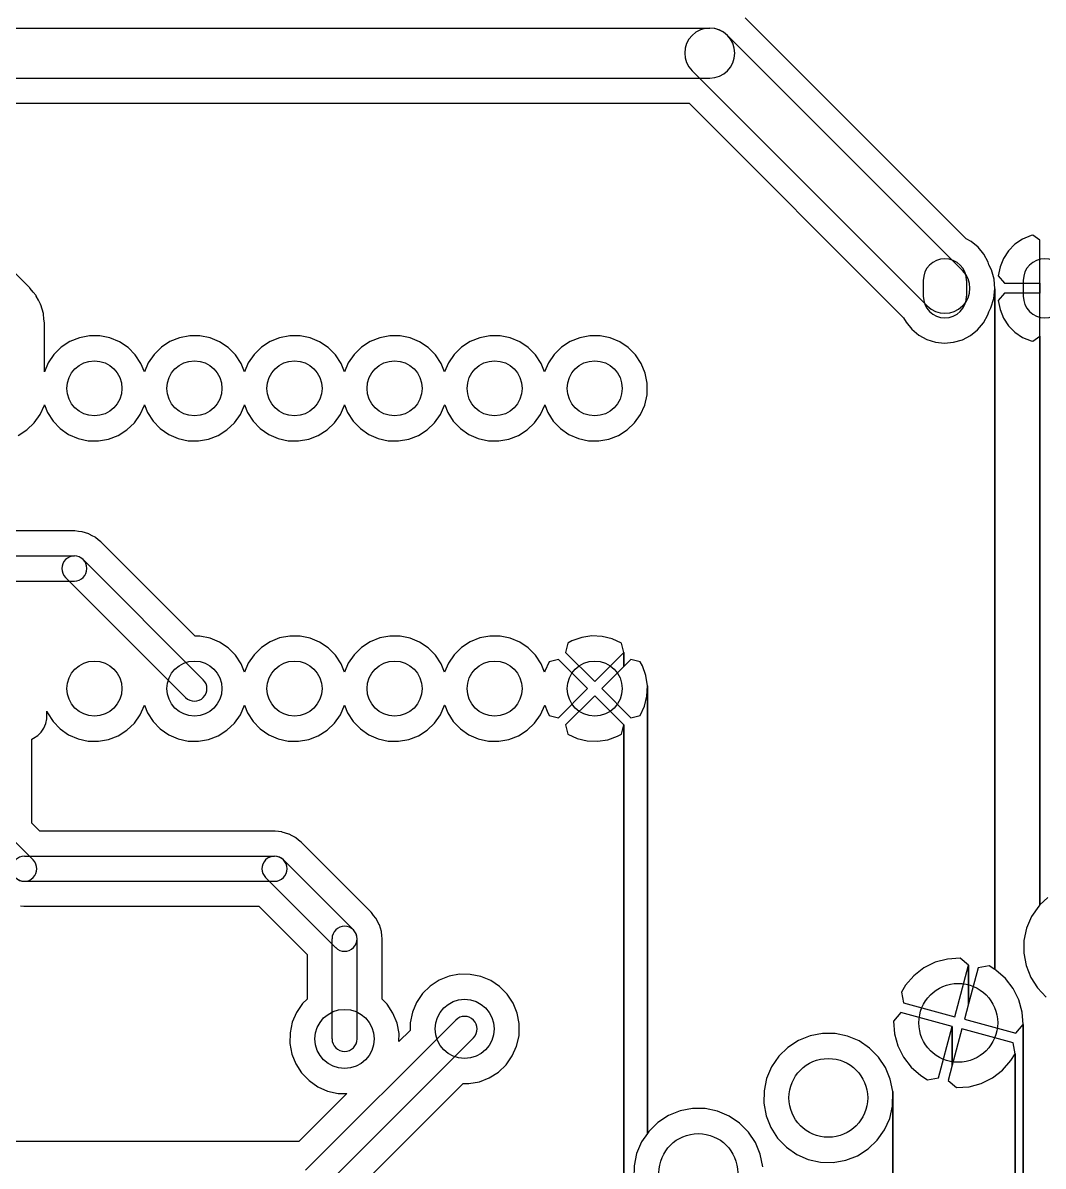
# Model space of a CAD drawing. Extents: x 10 to 213, y -213 to -15.
# Drawn here: x 113.75 to 139.65, y -114.99 to -85.97 of the extents above; entities that cross this region are included whole.
import ezdxf

# ---------------------------------------------------------------- set-up
doc = ezdxf.new("R2010")
doc.units = 0
doc.header["$MEASUREMENT"] = 0
doc.layers.add('BLACK', color=250, linetype='CONTINUOUS')

msp = doc.modelspace()

# ---------------------------------------------------------------- linework, layer by layer
at = {"layer": 'BLACK'}
for p, q in [((137.701, -91.4553), (132.089, -85.843)), ((137.701, -91.4553), (132.089, -85.843)), ((105.537, -86.106), (131.191, -86.106)), ((131.64, -86.292), (137.609, -92.261)), ((130.742, -87.19), (136.711, -93.159)), ((105.537, -87.376), (131.191, -87.376)), ((113.928, -92.701), (109.238, -88.011)), ((109.238, -88.011), (130.665, -88.011)), ((113.928, -92.701), (109.238, -88.011)), ((109.238, -88.011), (130.665, -88.011)), ((130.665, -88.011), (136.112, -93.4584)), ((130.665, -88.011), (136.112, -93.4584)), ((139.346, -91.3728), (139.131, -91.4633)), ((139.346, -91.3728), (139.131, -91.4633)), ((139.39, -91.3662), (139.346, -91.3728)), ((139.39, -91.3662), (139.346, -91.3728)), ((139.573, -91.4916), (139.39, -91.3662)), ((139.573, -91.4916), (139.39, -91.3662)), ((137.823, -91.5209), (137.701, -91.4553)), ((137.823, -91.5209), (137.701, -91.4553)), ((138.001, -91.6683), (137.823, -91.5209)), ((138.001, -91.6683), (137.823, -91.5209)), ((138.147, -91.8475), (138.001, -91.6683)), ((138.147, -91.8475), (138.001, -91.6683)), ((138.939, -91.5937), (138.775, -91.759)), ((138.939, -91.5937), (138.775, -91.759)), ((139.131, -91.4633), (138.939, -91.5937)), ((139.131, -91.4633), (138.939, -91.5937)), ((139.573, -92.583), (139.573, -91.4916)), ((139.573, -92.583), (139.573, -91.4916)), ((138.256, -92.0517), (138.147, -91.8475)), ((138.256, -92.0517), (138.147, -91.8475)), ((138.647, -91.9529), (138.559, -92.168)), ((138.647, -91.9529), (138.559, -92.168)), ((138.775, -91.759), (138.647, -91.9529)), ((138.775, -91.759), (138.647, -91.9529)), ((138.274, -92.1125), (138.256, -92.0517)), ((138.274, -92.1125), (138.256, -92.0517)), ((138.339, -92.2384), (138.274, -92.1125)), ((138.339, -92.2384), (138.274, -92.1125)), ((138.408, -92.4764), (138.339, -92.2384)), ((138.408, -92.4764), (138.339, -92.2384)), ((138.559, -92.168), (138.514, -92.3961)), ((138.559, -92.168), (138.514, -92.3961)), ((136.61, -92.51), (136.61, -92.91)), ((137.71, -92.51), (137.71, -92.91)), ((138.43, -92.7233), (138.408, -92.4764)), ((138.43, -92.7233), (138.408, -92.4764)), ((138.514, -92.3961), (138.67, -92.583)), ((138.514, -92.3961), (138.67, -92.583)), ((139.15, -92.51), (139.15, -92.91)), ((113.931, -92.704), (113.928, -92.701)), ((113.931, -92.704), (113.928, -92.701)), ((113.931, -92.7041), (113.931, -92.704)), ((113.931, -92.7041), (113.931, -92.704)), ((113.931, -92.7043), (113.931, -92.7041)), ((113.931, -92.7043), (113.931, -92.7041)), ((113.94, -92.7136), (113.931, -92.7043)), ((113.94, -92.7136), (113.931, -92.7043)), ((114.014, -92.8053), (113.94, -92.7136)), ((114.014, -92.8053), (113.94, -92.7136)), ((114.088, -92.8962), (114.014, -92.8053)), ((114.088, -92.8962), (114.014, -92.8053)), ((138.403, -92.9697), (138.43, -92.7233)), ((138.403, -92.9697), (138.43, -92.7233)), ((138.43, -110), (138.43, -92.7233)), ((138.43, -92.7233), (138.43, -110)), ((138.43, -110), (138.43, -92.7233)), ((138.43, -92.7233), (138.43, -110)), ((138.67, -92.837), (138.514, -93.0239)), ((138.67, -92.837), (138.514, -93.0239)), ((138.67, -92.583), (139.573, -92.583)), ((138.67, -92.583), (139.573, -92.583)), ((139.573, -92.837), (138.67, -92.837)), ((139.573, -92.837), (138.67, -92.837)), ((139.573, -92.837), (139.573, -92.583)), ((139.573, -92.583), (139.573, -92.837)), ((139.573, -92.837), (139.573, -92.583)), ((139.573, -92.583), (139.573, -92.837)), ((139.573, -93.9284), (139.573, -92.837)), ((139.573, -93.9284), (139.573, -92.837)), ((114.091, -92.9021), (114.088, -92.8962)), ((114.091, -92.9021), (114.088, -92.8962)), ((114.095, -92.9073), (114.091, -92.9021)), ((114.095, -92.9073), (114.091, -92.9021)), ((114.149, -93.0115), (114.095, -92.9073)), ((114.149, -93.0115), (114.095, -92.9073)), ((114.204, -93.115), (114.149, -93.0115)), ((114.204, -93.115), (114.149, -93.0115)), ((114.206, -93.1214), (114.204, -93.115)), ((114.206, -93.1214), (114.204, -93.115)), ((114.209, -93.1274), (114.206, -93.1214)), ((114.209, -93.1274), (114.206, -93.1214)), ((114.242, -93.24), (114.209, -93.1274)), ((114.242, -93.24), (114.209, -93.1274)), ((138.329, -93.2062), (138.403, -92.9697)), ((138.329, -93.2062), (138.403, -92.9697)), ((138.514, -93.0239), (138.559, -93.252)), ((138.514, -93.0239), (138.559, -93.252)), ((114.276, -93.3523), (114.242, -93.24)), ((114.276, -93.3523), (114.242, -93.24)), ((114.276, -93.359), (114.276, -93.3523)), ((114.276, -93.359), (114.276, -93.3523)), ((114.278, -93.3654), (114.276, -93.359)), ((114.278, -93.3654), (114.276, -93.359)), ((114.289, -93.4821), (114.278, -93.3654)), ((114.289, -93.4821), (114.278, -93.3654)), ((138.138, -93.5862), (138.249, -93.3835)), ((138.138, -93.5862), (138.249, -93.3835)), ((138.249, -93.3835), (138.273, -93.3098)), ((138.249, -93.3835), (138.273, -93.3098)), ((138.273, -93.3098), (138.329, -93.2062)), ((138.273, -93.3098), (138.329, -93.2062)), ((138.559, -93.252), (138.647, -93.4671)), ((138.559, -93.252), (138.647, -93.4671)), ((114.3, -93.599), (114.289, -93.4821)), ((114.3, -93.599), (114.289, -93.4821)), ((114.3, -94.828), (114.3, -93.599)), ((114.3, -94.828), (114.3, -93.599)), ((136.112, -93.4584), (136.173, -93.5725)), ((136.112, -93.4584), (136.173, -93.5725)), ((136.173, -93.5725), (136.319, -93.7517)), ((136.173, -93.5725), (136.319, -93.7517)), ((137.989, -93.7634), (138.138, -93.5862)), ((137.989, -93.7634), (138.138, -93.5862)), ((138.647, -93.4671), (138.775, -93.661)), ((138.647, -93.4671), (138.775, -93.661)), ((138.775, -93.661), (138.939, -93.8263)), ((138.775, -93.661), (138.939, -93.8263)), ((115.192, -93.9646), (114.949, -94.0625)), ((115.192, -93.9646), (114.949, -94.0625)), ((115.449, -93.9156), (115.192, -93.9646)), ((115.449, -93.9156), (115.192, -93.9646)), ((115.71, -93.9174), (115.449, -93.9156)), ((115.71, -93.9174), (115.449, -93.9156)), ((115.966, -93.97), (115.71, -93.9174)), ((115.966, -93.97), (115.71, -93.9174)), ((116.207, -94.0713), (115.966, -93.97)), ((116.207, -94.0713), (115.966, -93.97)), ((117.732, -93.9646), (117.489, -94.0625)), ((117.732, -93.9646), (117.489, -94.0625)), ((117.989, -93.9156), (117.732, -93.9646)), ((117.989, -93.9156), (117.732, -93.9646)), ((118.25, -93.9174), (117.989, -93.9156)), ((118.25, -93.9174), (117.989, -93.9156)), ((118.506, -93.97), (118.25, -93.9174)), ((118.506, -93.97), (118.25, -93.9174)), ((118.747, -94.0713), (118.506, -93.97)), ((118.747, -94.0713), (118.506, -93.97)), ((120.272, -93.9646), (120.029, -94.0625)), ((120.272, -93.9646), (120.029, -94.0625)), ((120.529, -93.9156), (120.272, -93.9646)), ((120.529, -93.9156), (120.272, -93.9646)), ((120.79, -93.9174), (120.529, -93.9156)), ((120.79, -93.9174), (120.529, -93.9156)), ((121.046, -93.97), (120.79, -93.9174)), ((121.046, -93.97), (120.79, -93.9174)), ((121.287, -94.0713), (121.046, -93.97)), ((121.287, -94.0713), (121.046, -93.97)), ((122.812, -93.9646), (122.569, -94.0625)), ((122.812, -93.9646), (122.569, -94.0625)), ((123.069, -93.9156), (122.812, -93.9646)), ((123.069, -93.9156), (122.812, -93.9646)), ((123.33, -93.9174), (123.069, -93.9156)), ((123.33, -93.9174), (123.069, -93.9156)), ((123.586, -93.97), (123.33, -93.9174)), ((123.586, -93.97), (123.33, -93.9174)), ((123.827, -94.0713), (123.586, -93.97)), ((123.827, -94.0713), (123.586, -93.97)), ((125.352, -93.9646), (125.109, -94.0625)), ((125.352, -93.9646), (125.109, -94.0625)), ((125.609, -93.9156), (125.352, -93.9646)), ((125.609, -93.9156), (125.352, -93.9646)), ((125.87, -93.9174), (125.609, -93.9156)), ((125.87, -93.9174), (125.609, -93.9156)), ((126.126, -93.97), (125.87, -93.9174)), ((126.126, -93.97), (125.87, -93.9174)), ((126.367, -94.0713), (126.126, -93.97)), ((126.367, -94.0713), (126.126, -93.97)), ((127.892, -93.9646), (127.649, -94.0625)), ((127.892, -93.9646), (127.649, -94.0625)), ((128.149, -93.9156), (127.892, -93.9646)), ((128.149, -93.9156), (127.892, -93.9646)), ((128.41, -93.9174), (128.149, -93.9156)), ((128.41, -93.9174), (128.149, -93.9156)), ((128.666, -93.97), (128.41, -93.9174)), ((128.666, -93.97), (128.41, -93.9174)), ((128.907, -94.0713), (128.666, -93.97)), ((128.907, -94.0713), (128.666, -93.97)), ((136.319, -93.7517), (136.497, -93.8991)), ((136.319, -93.7517), (136.497, -93.8991)), ((136.497, -93.8991), (136.701, -94.0091)), ((136.497, -93.8991), (136.701, -94.0091)), ((137.604, -94.0154), (137.809, -93.9083)), ((137.604, -94.0154), (137.809, -93.9083)), ((137.809, -93.9083), (137.989, -93.7634)), ((137.809, -93.9083), (137.989, -93.7634)), ((138.939, -93.8263), (139.131, -93.9567)), ((138.939, -93.8263), (139.131, -93.9567)), ((139.131, -93.9567), (139.346, -94.0472)), ((139.131, -93.9567), (139.346, -94.0472)), ((139.39, -94.0538), (139.573, -93.9284)), ((139.39, -94.0538), (139.573, -93.9284)), ((139.573, -108.361), (139.573, -93.9284)), ((139.573, -93.9284), (139.573, -108.361)), ((139.573, -108.361), (139.573, -93.9284)), ((139.573, -93.9284), (139.573, -108.361)), ((114.73, -94.2057), (114.544, -94.3887)), ((114.73, -94.2057), (114.544, -94.3887)), ((114.949, -94.0625), (114.73, -94.2057)), ((114.949, -94.0625), (114.73, -94.2057)), ((116.424, -94.2175), (116.207, -94.0713)), ((116.424, -94.2175), (116.207, -94.0713)), ((116.608, -94.4031), (116.424, -94.2175)), ((116.608, -94.4031), (116.424, -94.2175)), ((117.27, -94.2057), (117.084, -94.3887)), ((117.27, -94.2057), (117.084, -94.3887)), ((117.489, -94.0625), (117.27, -94.2057)), ((117.489, -94.0625), (117.27, -94.2057)), ((118.964, -94.2175), (118.747, -94.0713)), ((118.964, -94.2175), (118.747, -94.0713)), ((119.148, -94.4031), (118.964, -94.2175)), ((119.148, -94.4031), (118.964, -94.2175)), ((119.81, -94.2057), (119.624, -94.3887)), ((119.81, -94.2057), (119.624, -94.3887)), ((120.029, -94.0625), (119.81, -94.2057)), ((120.029, -94.0625), (119.81, -94.2057)), ((121.504, -94.2175), (121.287, -94.0713)), ((121.504, -94.2175), (121.287, -94.0713)), ((121.688, -94.4031), (121.504, -94.2175)), ((121.688, -94.4031), (121.504, -94.2175)), ((122.35, -94.2057), (122.164, -94.3887)), ((122.35, -94.2057), (122.164, -94.3887)), ((122.569, -94.0625), (122.35, -94.2057)), ((122.569, -94.0625), (122.35, -94.2057)), ((124.044, -94.2175), (123.827, -94.0713)), ((124.044, -94.2175), (123.827, -94.0713)), ((124.228, -94.4031), (124.044, -94.2175)), ((124.228, -94.4031), (124.044, -94.2175)), ((124.89, -94.2057), (124.704, -94.3887)), ((124.89, -94.2057), (124.704, -94.3887)), ((125.109, -94.0625), (124.89, -94.2057)), ((125.109, -94.0625), (124.89, -94.2057)), ((126.584, -94.2175), (126.367, -94.0713)), ((126.584, -94.2175), (126.367, -94.0713)), ((126.768, -94.4031), (126.584, -94.2175)), ((126.768, -94.4031), (126.584, -94.2175)), ((127.43, -94.2057), (127.244, -94.3887)), ((127.43, -94.2057), (127.244, -94.3887)), ((127.649, -94.0625), (127.43, -94.2057)), ((127.649, -94.0625), (127.43, -94.2057)), ((129.124, -94.2175), (128.907, -94.0713)), ((129.124, -94.2175), (128.907, -94.0713)), ((129.308, -94.4031), (129.124, -94.2175)), ((129.308, -94.4031), (129.124, -94.2175)), ((136.701, -94.0091), (136.922, -94.0775)), ((136.701, -94.0091), (136.922, -94.0775)), ((136.922, -94.0775), (137.152, -94.1017)), ((136.922, -94.0775), (137.152, -94.1017)), ((137.152, -94.1017), (137.382, -94.0807)), ((137.152, -94.1017), (137.382, -94.0807)), ((137.382, -94.0807), (137.604, -94.0154)), ((137.382, -94.0807), (137.604, -94.0154)), ((139.346, -94.0472), (139.39, -94.0538)), ((139.346, -94.0472), (139.39, -94.0538)), ((114.544, -94.3887), (114.396, -94.6045)), ((114.544, -94.3887), (114.396, -94.6045)), ((116.753, -94.6209), (116.608, -94.4031)), ((116.753, -94.6209), (116.608, -94.4031)), ((117.084, -94.3887), (116.936, -94.6045)), ((117.084, -94.3887), (116.936, -94.6045)), ((119.293, -94.6209), (119.148, -94.4031)), ((119.293, -94.6209), (119.148, -94.4031)), ((119.624, -94.3887), (119.476, -94.6045)), ((119.624, -94.3887), (119.476, -94.6045)), ((121.833, -94.6209), (121.688, -94.4031)), ((121.833, -94.6209), (121.688, -94.4031)), ((122.164, -94.3887), (122.016, -94.6045)), ((122.164, -94.3887), (122.016, -94.6045)), ((124.373, -94.6209), (124.228, -94.4031)), ((124.373, -94.6209), (124.228, -94.4031)), ((124.704, -94.3887), (124.556, -94.6045)), ((124.704, -94.3887), (124.556, -94.6045)), ((126.913, -94.6209), (126.768, -94.4031)), ((126.913, -94.6209), (126.768, -94.4031)), ((127.244, -94.3887), (127.096, -94.6045)), ((127.244, -94.3887), (127.096, -94.6045)), ((129.453, -94.6209), (129.308, -94.4031)), ((129.453, -94.6209), (129.308, -94.4031)), ((114.396, -94.6045), (114.3, -94.828)), ((114.396, -94.6045), (114.3, -94.828)), ((116.839, -94.8298), (116.753, -94.6209)), ((116.839, -94.8298), (116.753, -94.6209)), ((116.936, -94.6045), (116.839, -94.8298)), ((116.936, -94.6045), (116.839, -94.8298)), ((119.379, -94.8298), (119.293, -94.6209)), ((119.379, -94.8298), (119.293, -94.6209)), ((119.476, -94.6045), (119.379, -94.8298)), ((119.476, -94.6045), (119.379, -94.8298)), ((121.919, -94.8298), (121.833, -94.6209)), ((121.919, -94.8298), (121.833, -94.6209)), ((122.016, -94.6045), (121.919, -94.8298)), ((122.016, -94.6045), (121.919, -94.8298)), ((124.459, -94.8298), (124.373, -94.6209)), ((124.459, -94.8298), (124.373, -94.6209)), ((124.556, -94.6045), (124.459, -94.8298)), ((124.556, -94.6045), (124.459, -94.8298)), ((126.999, -94.8298), (126.913, -94.6209)), ((126.999, -94.8298), (126.913, -94.6209)), ((127.096, -94.6045), (126.999, -94.8298)), ((127.096, -94.6045), (126.999, -94.8298)), ((129.553, -94.8627), (129.453, -94.6209)), ((129.553, -94.8627), (129.453, -94.6209)), ((129.604, -95.1192), (129.553, -94.8627)), ((129.604, -95.1192), (129.553, -94.8627)), ((129.599, -95.4179), (129.604, -95.1192)), ((129.599, -95.4179), (129.604, -95.1192)), ((129.541, -95.673), (129.599, -95.4179)), ((129.541, -95.673), (129.599, -95.4179)), ((114.195, -95.9119), (114.301, -95.673)), ((114.195, -95.9119), (114.301, -95.673)), ((114.301, -95.673), (114.302, -95.6702)), ((114.301, -95.673), (114.302, -95.6702)), ((114.302, -95.6702), (114.378, -95.8625)), ((114.302, -95.6702), (114.378, -95.8625)), ((116.735, -95.9119), (116.841, -95.673)), ((116.735, -95.9119), (116.841, -95.673)), ((116.841, -95.673), (116.842, -95.6702)), ((116.841, -95.673), (116.842, -95.6702)), ((116.842, -95.6702), (116.918, -95.8625)), ((116.842, -95.6702), (116.918, -95.8625)), ((119.275, -95.9119), (119.381, -95.673)), ((119.275, -95.9119), (119.381, -95.673)), ((119.381, -95.673), (119.382, -95.6702)), ((119.381, -95.673), (119.382, -95.6702)), ((119.382, -95.6702), (119.458, -95.8625)), ((119.382, -95.6702), (119.458, -95.8625)), ((121.815, -95.9119), (121.921, -95.673)), ((121.815, -95.9119), (121.921, -95.673)), ((121.921, -95.673), (121.922, -95.6702)), ((121.921, -95.673), (121.922, -95.6702)), ((121.922, -95.6702), (121.998, -95.8625)), ((121.922, -95.6702), (121.998, -95.8625)), ((124.355, -95.9119), (124.461, -95.673)), ((124.355, -95.9119), (124.461, -95.673)), ((124.461, -95.673), (124.462, -95.6702)), ((124.461, -95.673), (124.462, -95.6702)), ((124.462, -95.6702), (124.538, -95.8625)), ((124.462, -95.6702), (124.538, -95.8625)), ((126.895, -95.9119), (127.001, -95.673)), ((126.895, -95.9119), (127.001, -95.673)), ((127.001, -95.673), (127.002, -95.6702)), ((127.001, -95.673), (127.002, -95.6702)), ((127.002, -95.6702), (127.078, -95.8625)), ((127.002, -95.6702), (127.078, -95.8625)), ((129.435, -95.9119), (129.541, -95.673)), ((129.435, -95.9119), (129.541, -95.673)), ((114.044, -96.1256), (114.195, -95.9119)), ((114.044, -96.1256), (114.195, -95.9119)), ((114.378, -95.8625), (114.52, -96.0823)), ((114.378, -95.8625), (114.52, -96.0823)), ((116.584, -96.1256), (116.735, -95.9119)), ((116.584, -96.1256), (116.735, -95.9119)), ((116.918, -95.8625), (117.06, -96.0823)), ((116.918, -95.8625), (117.06, -96.0823)), ((119.124, -96.1256), (119.275, -95.9119)), ((119.124, -96.1256), (119.275, -95.9119)), ((119.458, -95.8625), (119.6, -96.0823)), ((119.458, -95.8625), (119.6, -96.0823)), ((121.664, -96.1256), (121.815, -95.9119)), ((121.664, -96.1256), (121.815, -95.9119)), ((121.998, -95.8625), (122.14, -96.0823)), ((121.998, -95.8625), (122.14, -96.0823)), ((124.204, -96.1256), (124.355, -95.9119)), ((124.204, -96.1256), (124.355, -95.9119)), ((124.538, -95.8625), (124.68, -96.0823)), ((124.538, -95.8625), (124.68, -96.0823)), ((126.744, -96.1256), (126.895, -95.9119)), ((126.744, -96.1256), (126.895, -95.9119)), ((127.078, -95.8625), (127.22, -96.0823)), ((127.078, -95.8625), (127.22, -96.0823)), ((129.284, -96.1256), (129.435, -95.9119)), ((129.284, -96.1256), (129.435, -95.9119)), ((113.634, -96.446), (113.855, -96.3059)), ((113.634, -96.446), (113.855, -96.3059)), ((113.855, -96.3059), (114.044, -96.1256)), ((113.855, -96.3059), (114.044, -96.1256)), ((114.52, -96.0823), (114.702, -96.2704)), ((114.52, -96.0823), (114.702, -96.2704)), ((114.702, -96.2704), (114.916, -96.4197)), ((114.702, -96.2704), (114.916, -96.4197)), ((116.174, -96.446), (116.395, -96.3059)), ((116.174, -96.446), (116.395, -96.3059)), ((116.395, -96.3059), (116.584, -96.1256)), ((116.395, -96.3059), (116.584, -96.1256)), ((117.06, -96.0823), (117.242, -96.2704)), ((117.06, -96.0823), (117.242, -96.2704)), ((117.242, -96.2704), (117.456, -96.4197)), ((117.242, -96.2704), (117.456, -96.4197)), ((118.714, -96.446), (118.935, -96.3059)), ((118.714, -96.446), (118.935, -96.3059)), ((118.935, -96.3059), (119.124, -96.1256)), ((118.935, -96.3059), (119.124, -96.1256)), ((119.6, -96.0823), (119.782, -96.2704)), ((119.6, -96.0823), (119.782, -96.2704)), ((119.782, -96.2704), (119.996, -96.4197)), ((119.782, -96.2704), (119.996, -96.4197)), ((121.254, -96.446), (121.475, -96.3059)), ((121.254, -96.446), (121.475, -96.3059)), ((121.475, -96.3059), (121.664, -96.1256)), ((121.475, -96.3059), (121.664, -96.1256)), ((122.14, -96.0823), (122.322, -96.2704)), ((122.14, -96.0823), (122.322, -96.2704)), ((122.322, -96.2704), (122.536, -96.4197)), ((122.322, -96.2704), (122.536, -96.4197)), ((123.794, -96.446), (124.015, -96.3059)), ((123.794, -96.446), (124.015, -96.3059)), ((124.015, -96.3059), (124.204, -96.1256)), ((124.015, -96.3059), (124.204, -96.1256)), ((124.68, -96.0823), (124.862, -96.2704)), ((124.68, -96.0823), (124.862, -96.2704)), ((124.862, -96.2704), (125.076, -96.4197)), ((124.862, -96.2704), (125.076, -96.4197)), ((126.334, -96.446), (126.555, -96.3059)), ((126.334, -96.446), (126.555, -96.3059)), ((126.555, -96.3059), (126.744, -96.1256)), ((126.555, -96.3059), (126.744, -96.1256)), ((127.22, -96.0823), (127.402, -96.2704)), ((127.22, -96.0823), (127.402, -96.2704)), ((127.402, -96.2704), (127.616, -96.4197)), ((127.402, -96.2704), (127.616, -96.4197)), ((128.874, -96.446), (129.095, -96.3059)), ((128.874, -96.446), (129.095, -96.3059)), ((129.095, -96.3059), (129.284, -96.1256)), ((129.095, -96.3059), (129.284, -96.1256)), ((114.916, -96.4197), (115.156, -96.5244)), ((114.916, -96.4197), (115.156, -96.5244)), ((115.156, -96.5244), (115.411, -96.5805)), ((115.156, -96.5244), (115.411, -96.5805)), ((115.411, -96.5805), (115.673, -96.586)), ((115.411, -96.5805), (115.673, -96.586)), ((115.673, -96.586), (115.93, -96.5406)), ((115.673, -96.586), (115.93, -96.5406)), ((115.93, -96.5406), (116.174, -96.446)), ((115.93, -96.5406), (116.174, -96.446)), ((117.456, -96.4197), (117.696, -96.5244)), ((117.456, -96.4197), (117.696, -96.5244)), ((117.696, -96.5244), (117.951, -96.5805)), ((117.696, -96.5244), (117.951, -96.5805)), ((117.951, -96.5805), (118.213, -96.586)), ((117.951, -96.5805), (118.213, -96.586)), ((118.213, -96.586), (118.47, -96.5406)), ((118.213, -96.586), (118.47, -96.5406)), ((118.47, -96.5406), (118.714, -96.446)), ((118.47, -96.5406), (118.714, -96.446)), ((119.996, -96.4197), (120.236, -96.5244)), ((119.996, -96.4197), (120.236, -96.5244)), ((120.236, -96.5244), (120.491, -96.5805)), ((120.236, -96.5244), (120.491, -96.5805)), ((120.491, -96.5805), (120.753, -96.586)), ((120.491, -96.5805), (120.753, -96.586)), ((120.753, -96.586), (121.01, -96.5406)), ((120.753, -96.586), (121.01, -96.5406)), ((121.01, -96.5406), (121.254, -96.446)), ((121.01, -96.5406), (121.254, -96.446)), ((122.536, -96.4197), (122.776, -96.5244)), ((122.536, -96.4197), (122.776, -96.5244)), ((122.776, -96.5244), (123.031, -96.5805)), ((122.776, -96.5244), (123.031, -96.5805)), ((123.031, -96.5805), (123.293, -96.586)), ((123.031, -96.5805), (123.293, -96.586)), ((123.293, -96.586), (123.55, -96.5406)), ((123.293, -96.586), (123.55, -96.5406)), ((123.55, -96.5406), (123.794, -96.446)), ((123.55, -96.5406), (123.794, -96.446)), ((125.076, -96.4197), (125.316, -96.5244)), ((125.076, -96.4197), (125.316, -96.5244)), ((125.316, -96.5244), (125.571, -96.5805)), ((125.316, -96.5244), (125.571, -96.5805)), ((125.571, -96.5805), (125.833, -96.586)), ((125.571, -96.5805), (125.833, -96.586)), ((125.833, -96.586), (126.09, -96.5406)), ((125.833, -96.586), (126.09, -96.5406)), ((126.09, -96.5406), (126.334, -96.446)), ((126.09, -96.5406), (126.334, -96.446)), ((127.616, -96.4197), (127.856, -96.5244)), ((127.616, -96.4197), (127.856, -96.5244)), ((127.856, -96.5244), (128.111, -96.5805)), ((127.856, -96.5244), (128.111, -96.5805)), ((128.111, -96.5805), (128.373, -96.586)), ((128.111, -96.5805), (128.373, -96.586)), ((128.373, -96.586), (128.63, -96.5406)), ((128.373, -96.586), (128.63, -96.5406)), ((128.63, -96.5406), (128.874, -96.446)), ((128.63, -96.5406), (128.874, -96.446)), ((115.062, -98.8695), (112.522, -98.8695)), ((115.062, -98.8695), (112.522, -98.8695)), ((115.065, -98.8695), (115.062, -98.8695)), ((115.065, -98.8695), (115.062, -98.8695)), ((115.066, -98.8695), (115.065, -98.8695)), ((115.065, -98.8695), (115.065, -98.8695)), ((115.066, -98.8695), (115.065, -98.8695)), ((115.065, -98.8695), (115.065, -98.8695)), ((115.075, -98.8696), (115.066, -98.8695)), ((115.075, -98.8696), (115.066, -98.8695)), ((115.163, -98.8794), (115.075, -98.8696)), ((115.163, -98.8794), (115.075, -98.8696)), ((115.25, -98.8883), (115.163, -98.8794)), ((115.25, -98.8883), (115.163, -98.8794)), ((115.255, -98.8898), (115.25, -98.8883)), ((115.255, -98.8898), (115.25, -98.8883)), ((115.26, -98.8903), (115.255, -98.8898)), ((115.26, -98.8903), (115.255, -98.8898)), ((115.344, -98.9169), (115.26, -98.8903)), ((115.344, -98.9169), (115.26, -98.8903)), ((115.428, -98.9426), (115.344, -98.9169)), ((115.428, -98.9426), (115.344, -98.9169)), ((115.432, -98.945), (115.428, -98.9426)), ((115.432, -98.945), (115.428, -98.9426)), ((115.437, -98.9465), (115.432, -98.945)), ((115.437, -98.9465), (115.432, -98.945)), ((115.514, -98.9889), (115.437, -98.9465)), ((115.514, -98.9889), (115.437, -98.9465)), ((115.592, -99.0305), (115.514, -98.9889)), ((115.592, -99.0305), (115.514, -98.9889)), ((115.596, -99.0337), (115.592, -99.0305)), ((115.596, -99.0337), (115.592, -99.0305)), ((115.6, -99.0361), (115.596, -99.0337)), ((115.6, -99.0361), (115.596, -99.0337)), ((115.668, -99.0926), (115.6, -99.0361)), ((115.668, -99.0926), (115.6, -99.0361)), ((115.736, -99.1485), (115.668, -99.0926)), ((115.736, -99.1485), (115.668, -99.0926)), ((118.124, -101.537), (115.736, -99.1485)), ((118.124, -101.537), (115.736, -99.1485)), ((112.522, -99.5045), (115.062, -99.5045)), ((115.287, -99.5975), (118.335, -102.645)), ((114.837, -100.047), (117.885, -103.095)), ((112.522, -100.14), (115.062, -100.14)), ((118.25, -101.537), (118.124, -101.537)), ((118.25, -101.537), (118.124, -101.537)), ((118.506, -101.59), (118.25, -101.537)), ((118.506, -101.59), (118.25, -101.537)), ((120.529, -101.536), (120.272, -101.585)), ((120.529, -101.536), (120.272, -101.585)), ((120.79, -101.537), (120.529, -101.536)), ((120.79, -101.537), (120.529, -101.536)), ((121.046, -101.59), (120.79, -101.537)), ((121.046, -101.59), (120.79, -101.537)), ((123.069, -101.536), (122.812, -101.585)), ((123.069, -101.536), (122.812, -101.585)), ((123.33, -101.537), (123.069, -101.536)), ((123.33, -101.537), (123.069, -101.536)), ((123.586, -101.59), (123.33, -101.537)), ((123.586, -101.59), (123.33, -101.537)), ((125.609, -101.536), (125.352, -101.585)), ((125.609, -101.536), (125.352, -101.585)), ((125.87, -101.537), (125.609, -101.536)), ((125.87, -101.537), (125.609, -101.536)), ((126.126, -101.59), (125.87, -101.537)), ((126.126, -101.59), (125.87, -101.537)), ((128.199, -101.532), (127.94, -101.571)), ((128.199, -101.532), (127.94, -101.571)), ((128.46, -101.544), (128.199, -101.532)), ((128.46, -101.544), (128.199, -101.532)), ((128.714, -101.606), (128.46, -101.544)), ((128.714, -101.606), (128.46, -101.544)), ((118.747, -101.691), (118.506, -101.59)), ((118.747, -101.691), (118.506, -101.59)), ((118.964, -101.838), (118.747, -101.691)), ((118.964, -101.838), (118.747, -101.691)), ((119.148, -102.023), (118.964, -101.838)), ((119.148, -102.023), (118.964, -101.838)), ((119.81, -101.826), (119.624, -102.009)), ((119.81, -101.826), (119.624, -102.009)), ((120.029, -101.683), (119.81, -101.826)), ((120.029, -101.683), (119.81, -101.826)), ((120.272, -101.585), (120.029, -101.683)), ((120.272, -101.585), (120.029, -101.683)), ((121.287, -101.691), (121.046, -101.59)), ((121.287, -101.691), (121.046, -101.59)), ((121.504, -101.838), (121.287, -101.691)), ((121.504, -101.838), (121.287, -101.691)), ((121.688, -102.023), (121.504, -101.838)), ((121.688, -102.023), (121.504, -101.838)), ((122.35, -101.826), (122.164, -102.009)), ((122.35, -101.826), (122.164, -102.009)), ((122.569, -101.683), (122.35, -101.826)), ((122.569, -101.683), (122.35, -101.826)), ((122.812, -101.585), (122.569, -101.683)), ((122.812, -101.585), (122.569, -101.683)), ((123.827, -101.691), (123.586, -101.59)), ((123.827, -101.691), (123.586, -101.59)), ((124.044, -101.838), (123.827, -101.691)), ((124.044, -101.838), (123.827, -101.691)), ((124.228, -102.023), (124.044, -101.838)), ((124.228, -102.023), (124.044, -101.838)), ((124.89, -101.826), (124.704, -102.009)), ((124.89, -101.826), (124.704, -102.009)), ((125.109, -101.683), (124.89, -101.826)), ((125.109, -101.683), (124.89, -101.826)), ((125.352, -101.585), (125.109, -101.683)), ((125.352, -101.585), (125.109, -101.683)), ((126.367, -101.691), (126.126, -101.59)), ((126.367, -101.691), (126.126, -101.59)), ((126.584, -101.838), (126.367, -101.691)), ((126.584, -101.838), (126.367, -101.691)), ((126.768, -102.023), (126.584, -101.838)), ((126.768, -102.023), (126.584, -101.838)), ((127.589, -101.716), (127.529, -101.95)), ((127.589, -101.716), (127.529, -101.95)), ((127.694, -101.66), (127.589, -101.716)), ((127.694, -101.66), (127.589, -101.716)), ((127.94, -101.571), (127.694, -101.66)), ((127.94, -101.571), (127.694, -101.66)), ((128.951, -101.716), (128.714, -101.606)), ((128.951, -101.716), (128.714, -101.606)), ((129.011, -101.95), (128.951, -101.716)), ((129.011, -101.95), (128.951, -101.716)), ((119.293, -102.241), (119.148, -102.023)), ((119.293, -102.241), (119.148, -102.023)), ((119.624, -102.009), (119.476, -102.224)), ((119.624, -102.009), (119.476, -102.224)), ((121.833, -102.241), (121.688, -102.023)), ((121.833, -102.241), (121.688, -102.023)), ((122.164, -102.009), (122.016, -102.224)), ((122.164, -102.009), (122.016, -102.224)), ((124.373, -102.241), (124.228, -102.023)), ((124.373, -102.241), (124.228, -102.023)), ((124.704, -102.009), (124.556, -102.224)), ((124.704, -102.009), (124.556, -102.224)), ((126.913, -102.241), (126.768, -102.023)), ((126.913, -102.241), (126.768, -102.023)), ((127.35, -102.129), (127.116, -102.189)), ((127.35, -102.129), (127.116, -102.189)), ((128.09, -102.87), (127.35, -102.129)), ((128.09, -102.87), (127.35, -102.129)), ((127.529, -101.95), (128.27, -102.69)), ((127.529, -101.95), (128.27, -102.69)), ((128.27, -102.69), (129.011, -101.95)), ((128.27, -102.69), (129.011, -101.95)), ((129.011, -102.309), (129.011, -101.95)), ((129.011, -101.95), (129.011, -102.309)), ((129.011, -102.309), (129.011, -101.95)), ((129.011, -101.95), (129.011, -102.309)), ((129.19, -102.129), (129.011, -102.309)), ((129.19, -102.129), (129.011, -102.309)), ((129.424, -102.189), (129.19, -102.129)), ((129.424, -102.189), (129.19, -102.129)), ((119.379, -102.45), (119.293, -102.241)), ((119.379, -102.45), (119.293, -102.241)), ((119.476, -102.224), (119.379, -102.45)), ((119.476, -102.224), (119.379, -102.45)), ((121.919, -102.45), (121.833, -102.241)), ((121.919, -102.45), (121.833, -102.241)), ((122.016, -102.224), (121.919, -102.45)), ((122.016, -102.224), (121.919, -102.45)), ((124.459, -102.45), (124.373, -102.241)), ((124.459, -102.45), (124.373, -102.241)), ((124.556, -102.224), (124.459, -102.45)), ((124.556, -102.224), (124.459, -102.45)), ((127, -102.451), (126.913, -102.241)), ((127, -102.451), (126.913, -102.241)), ((127.116, -102.189), (127.006, -102.426)), ((127.116, -102.189), (127.006, -102.426)), ((129.011, -102.309), (128.45, -102.87)), ((129.011, -102.309), (128.45, -102.87)), ((129.48, -102.294), (129.424, -102.189)), ((129.48, -102.294), (129.424, -102.189)), ((129.569, -102.54), (129.48, -102.294)), ((129.569, -102.54), (129.48, -102.294)), ((127.006, -102.426), (127, -102.451)), ((127.006, -102.426), (127, -102.451)), ((129.608, -102.799), (129.569, -102.54)), ((129.608, -102.799), (129.569, -102.54)), ((127.35, -103.611), (128.09, -102.87)), ((127.35, -103.611), (128.09, -102.87)), ((128.45, -102.87), (129.19, -103.611)), ((128.45, -102.87), (129.19, -103.611)), ((129.596, -103.06), (129.608, -102.799)), ((129.596, -103.06), (129.608, -102.799)), ((129.608, -114.157), (129.608, -102.799)), ((129.608, -102.799), (129.608, -114.157)), ((129.608, -114.157), (129.608, -102.799)), ((129.608, -102.799), (129.608, -114.157)), ((116.841, -103.293), (116.842, -103.29)), ((116.841, -103.293), (116.842, -103.29)), ((116.842, -103.29), (116.918, -103.482)), ((116.842, -103.29), (116.918, -103.482)), ((119.381, -103.293), (119.382, -103.29)), ((119.381, -103.293), (119.382, -103.29)), ((119.382, -103.29), (119.458, -103.482)), ((119.382, -103.29), (119.458, -103.482)), ((121.921, -103.293), (121.922, -103.29)), ((121.921, -103.293), (121.922, -103.29)), ((121.922, -103.29), (121.998, -103.482)), ((121.922, -103.29), (121.998, -103.482)), ((124.461, -103.293), (124.462, -103.29)), ((124.461, -103.293), (124.462, -103.29)), ((124.462, -103.29), (124.538, -103.482)), ((124.462, -103.29), (124.538, -103.482)), ((127.001, -103.293), (127.003, -103.287)), ((127.001, -103.293), (127.003, -103.287)), ((127.003, -103.287), (127.06, -103.446)), ((127.003, -103.287), (127.06, -103.446)), ((128.27, -103.05), (127.529, -103.79)), ((128.27, -103.05), (127.529, -103.79)), ((129.011, -103.79), (128.27, -103.05)), ((129.011, -103.79), (128.27, -103.05)), ((129.534, -103.314), (129.596, -103.06)), ((129.534, -103.314), (129.596, -103.06)), ((114.363, -103.635), (114.364, -103.511)), ((114.363, -103.635), (114.364, -103.511)), ((114.364, -103.511), (114.364, -103.446)), ((114.364, -103.446), (114.378, -103.482)), ((114.364, -103.511), (114.364, -103.446)), ((114.364, -103.446), (114.378, -103.482)), ((114.378, -103.482), (114.52, -103.702)), ((114.378, -103.482), (114.52, -103.702)), ((116.584, -103.746), (116.735, -103.532)), ((116.584, -103.746), (116.735, -103.532)), ((116.735, -103.532), (116.841, -103.293)), ((116.735, -103.532), (116.841, -103.293)), ((116.918, -103.482), (117.06, -103.702)), ((116.918, -103.482), (117.06, -103.702)), ((119.124, -103.746), (119.275, -103.532)), ((119.124, -103.746), (119.275, -103.532)), ((119.275, -103.532), (119.381, -103.293)), ((119.275, -103.532), (119.381, -103.293)), ((119.458, -103.482), (119.6, -103.702)), ((119.458, -103.482), (119.6, -103.702)), ((121.664, -103.746), (121.815, -103.532)), ((121.664, -103.746), (121.815, -103.532)), ((121.815, -103.532), (121.921, -103.293)), ((121.815, -103.532), (121.921, -103.293)), ((121.998, -103.482), (122.14, -103.702)), ((121.998, -103.482), (122.14, -103.702)), ((124.204, -103.746), (124.355, -103.532)), ((124.204, -103.746), (124.355, -103.532)), ((124.355, -103.532), (124.461, -103.293)), ((124.355, -103.532), (124.461, -103.293)), ((124.538, -103.482), (124.68, -103.702)), ((124.538, -103.482), (124.68, -103.702)), ((126.744, -103.746), (126.895, -103.532)), ((126.744, -103.746), (126.895, -103.532)), ((126.895, -103.532), (127.001, -103.293)), ((126.895, -103.532), (127.001, -103.293)), ((127.06, -103.446), (127.116, -103.551)), ((127.06, -103.446), (127.116, -103.551)), ((127.116, -103.551), (127.35, -103.611)), ((127.116, -103.551), (127.35, -103.611)), ((129.19, -103.611), (129.424, -103.551)), ((129.19, -103.611), (129.424, -103.551)), ((129.424, -103.551), (129.534, -103.314)), ((129.424, -103.551), (129.534, -103.314)), ((114.22, -103.975), (114.29, -103.872)), ((114.22, -103.975), (114.29, -103.872)), ((114.29, -103.872), (114.338, -103.757)), ((114.29, -103.872), (114.338, -103.757)), ((114.338, -103.757), (114.363, -103.635)), ((114.338, -103.757), (114.363, -103.635)), ((114.52, -103.702), (114.702, -103.89)), ((114.52, -103.702), (114.702, -103.89)), ((116.395, -103.926), (116.584, -103.746)), ((116.395, -103.926), (116.584, -103.746)), ((117.06, -103.702), (117.242, -103.89)), ((117.06, -103.702), (117.242, -103.89)), ((118.935, -103.926), (119.124, -103.746)), ((118.935, -103.926), (119.124, -103.746)), ((119.6, -103.702), (119.782, -103.89)), ((119.6, -103.702), (119.782, -103.89)), ((121.475, -103.926), (121.664, -103.746)), ((121.475, -103.926), (121.664, -103.746)), ((122.14, -103.702), (122.322, -103.89)), ((122.14, -103.702), (122.322, -103.89)), ((124.015, -103.926), (124.204, -103.746)), ((124.015, -103.926), (124.204, -103.746)), ((124.68, -103.702), (124.862, -103.89)), ((124.68, -103.702), (124.862, -103.89)), ((126.555, -103.926), (126.744, -103.746)), ((126.555, -103.926), (126.744, -103.746)), ((127.529, -103.79), (127.589, -104.024)), ((127.529, -103.79), (127.589, -104.024)), ((128.951, -104.024), (129.011, -103.79)), ((128.951, -104.024), (129.011, -103.79)), ((129.011, -137.062), (129.011, -103.79)), ((129.011, -103.79), (129.011, -137.062)), ((129.011, -137.062), (129.011, -103.79)), ((129.011, -103.79), (129.011, -137.062)), ((113.983, -104.151), (114.028, -104.132)), ((113.983, -104.151), (114.028, -104.132)), ((113.983, -106.285), (113.983, -104.151)), ((113.983, -106.285), (113.983, -104.151)), ((114.028, -104.132), (114.132, -104.063)), ((114.028, -104.132), (114.132, -104.063)), ((114.132, -104.063), (114.22, -103.975)), ((114.132, -104.063), (114.22, -103.975)), ((114.702, -103.89), (114.916, -104.04)), ((114.702, -103.89), (114.916, -104.04)), ((114.916, -104.04), (115.156, -104.144)), ((114.916, -104.04), (115.156, -104.144)), ((115.156, -104.144), (115.411, -104.201)), ((115.156, -104.144), (115.411, -104.201)), ((115.673, -104.206), (115.93, -104.161)), ((115.673, -104.206), (115.93, -104.161)), ((115.93, -104.161), (116.174, -104.066)), ((115.93, -104.161), (116.174, -104.066)), ((116.174, -104.066), (116.395, -103.926)), ((116.174, -104.066), (116.395, -103.926)), ((117.242, -103.89), (117.456, -104.04)), ((117.242, -103.89), (117.456, -104.04)), ((117.456, -104.04), (117.696, -104.144)), ((117.456, -104.04), (117.696, -104.144)), ((117.696, -104.144), (117.951, -104.201)), ((117.696, -104.144), (117.951, -104.201)), ((118.213, -104.206), (118.47, -104.161)), ((118.213, -104.206), (118.47, -104.161)), ((118.47, -104.161), (118.714, -104.066)), ((118.47, -104.161), (118.714, -104.066)), ((118.714, -104.066), (118.935, -103.926)), ((118.714, -104.066), (118.935, -103.926)), ((119.782, -103.89), (119.996, -104.04)), ((119.782, -103.89), (119.996, -104.04)), ((119.996, -104.04), (120.236, -104.144)), ((119.996, -104.04), (120.236, -104.144)), ((120.236, -104.144), (120.491, -104.201)), ((120.236, -104.144), (120.491, -104.201)), ((120.753, -104.206), (121.01, -104.161)), ((120.753, -104.206), (121.01, -104.161)), ((121.01, -104.161), (121.254, -104.066)), ((121.01, -104.161), (121.254, -104.066)), ((121.254, -104.066), (121.475, -103.926)), ((121.254, -104.066), (121.475, -103.926)), ((122.322, -103.89), (122.536, -104.04)), ((122.322, -103.89), (122.536, -104.04)), ((122.536, -104.04), (122.776, -104.144)), ((122.536, -104.04), (122.776, -104.144)), ((122.776, -104.144), (123.031, -104.201)), ((122.776, -104.144), (123.031, -104.201)), ((123.293, -104.206), (123.55, -104.161)), ((123.293, -104.206), (123.55, -104.161)), ((123.55, -104.161), (123.794, -104.066)), ((123.55, -104.161), (123.794, -104.066)), ((123.794, -104.066), (124.015, -103.926)), ((123.794, -104.066), (124.015, -103.926)), ((124.862, -103.89), (125.076, -104.04)), ((124.862, -103.89), (125.076, -104.04)), ((125.076, -104.04), (125.316, -104.144)), ((125.076, -104.04), (125.316, -104.144)), ((125.316, -104.144), (125.571, -104.201)), ((125.316, -104.144), (125.571, -104.201)), ((125.833, -104.206), (126.09, -104.161)), ((125.833, -104.206), (126.09, -104.161)), ((126.09, -104.161), (126.334, -104.066)), ((126.09, -104.161), (126.334, -104.066)), ((126.334, -104.066), (126.555, -103.926)), ((126.334, -104.066), (126.555, -103.926)), ((127.589, -104.024), (127.826, -104.134)), ((127.589, -104.024), (127.826, -104.134)), ((127.826, -104.134), (128.08, -104.196)), ((127.826, -104.134), (128.08, -104.196)), ((128.6, -104.169), (128.846, -104.08)), ((128.6, -104.169), (128.846, -104.08)), ((128.846, -104.08), (128.951, -104.024)), ((128.846, -104.08), (128.951, -104.024)), ((115.411, -104.201), (115.673, -104.206)), ((115.411, -104.201), (115.673, -104.206)), ((117.951, -104.201), (118.213, -104.206)), ((117.951, -104.201), (118.213, -104.206)), ((120.491, -104.201), (120.753, -104.206)), ((120.491, -104.201), (120.753, -104.206)), ((123.031, -104.201), (123.293, -104.206)), ((123.031, -104.201), (123.293, -104.206)), ((125.571, -104.201), (125.833, -104.206)), ((125.571, -104.201), (125.833, -104.206)), ((128.08, -104.196), (128.341, -104.208)), ((128.08, -104.196), (128.341, -104.208)), ((128.341, -104.208), (128.6, -104.169)), ((128.341, -104.208), (128.6, -104.169)), ((113.255, -106.455), (114.017, -107.217)), ((114.187, -106.49), (113.983, -106.285)), ((114.187, -106.49), (113.983, -106.285)), ((120.142, -106.49), (114.187, -106.49)), ((120.142, -106.49), (114.187, -106.49)), ((120.145, -106.49), (120.142, -106.49)), ((120.145, -106.49), (120.142, -106.49)), ((120.146, -106.49), (120.145, -106.49)), ((120.145, -106.49), (120.145, -106.49)), ((120.146, -106.49), (120.145, -106.49)), ((120.145, -106.49), (120.145, -106.49)), ((120.155, -106.49), (120.146, -106.49)), ((120.155, -106.49), (120.146, -106.49)), ((120.243, -106.499), (120.155, -106.49)), ((120.243, -106.499), (120.155, -106.49)), ((120.33, -106.508), (120.243, -106.499)), ((120.33, -106.508), (120.243, -106.499)), ((120.335, -106.51), (120.33, -106.508)), ((120.335, -106.51), (120.33, -106.508)), ((120.34, -106.51), (120.335, -106.51)), ((120.34, -106.51), (120.335, -106.51)), ((120.424, -106.537), (120.34, -106.51)), ((120.424, -106.537), (120.34, -106.51)), ((120.508, -106.563), (120.424, -106.537)), ((120.508, -106.563), (120.424, -106.537)), ((120.512, -106.565), (120.508, -106.563)), ((120.512, -106.565), (120.508, -106.563)), ((120.517, -106.567), (120.512, -106.565)), ((120.517, -106.567), (120.512, -106.565)), ((120.594, -106.609), (120.517, -106.567)), ((120.594, -106.609), (120.517, -106.567)), ((120.672, -106.65), (120.594, -106.609)), ((120.672, -106.65), (120.594, -106.609)), ((120.676, -106.654), (120.672, -106.65)), ((120.676, -106.654), (120.672, -106.65)), ((120.68, -106.656), (120.676, -106.654)), ((120.68, -106.656), (120.676, -106.654)), ((120.748, -106.713), (120.68, -106.656)), ((120.748, -106.713), (120.68, -106.656)), ((120.816, -106.768), (120.748, -106.713)), ((120.816, -106.768), (120.748, -106.713)), ((122.594, -108.546), (120.816, -106.768)), ((122.594, -108.546), (120.816, -106.768)), ((113.792, -107.125), (120.142, -107.125)), ((120.367, -107.217), (122.145, -108.995)), ((113.792, -107.76), (120.142, -107.76)), ((119.917, -107.667), (121.695, -109.445)), ((139.77, -108.168), (139.573, -108.361)), ((139.77, -108.168), (139.573, -108.361)), ((113.691, -108.385), (113.779, -108.394)), ((113.691, -108.385), (113.779, -108.394)), ((113.779, -108.394), (113.788, -108.394)), ((113.779, -108.394), (113.788, -108.394)), ((113.788, -108.394), (113.789, -108.394)), ((113.788, -108.394), (113.789, -108.394)), ((113.789, -108.394), (113.789, -108.394)), ((113.789, -108.394), (113.792, -108.395)), ((113.789, -108.394), (113.789, -108.394)), ((113.789, -108.394), (113.792, -108.395)), ((113.792, -108.395), (119.747, -108.395)), ((113.792, -108.395), (119.747, -108.395)), ((119.747, -108.395), (120.968, -109.615)), ((119.747, -108.395), (120.968, -109.615)), ((139.541, -108.392), (139.36, -108.656)), ((139.541, -108.392), (139.36, -108.656)), ((139.573, -108.361), (139.541, -108.392)), ((139.573, -108.361), (139.541, -108.392)), ((122.596, -108.549), (122.594, -108.546)), ((122.596, -108.549), (122.594, -108.546)), ((122.603, -108.556), (122.596, -108.549)), ((122.596, -108.549), (122.596, -108.549)), ((122.596, -108.549), (122.596, -108.549)), ((122.603, -108.556), (122.596, -108.549)), ((122.596, -108.549), (122.596, -108.549)), ((122.596, -108.549), (122.596, -108.549)), ((122.658, -108.625), (122.603, -108.556)), ((122.658, -108.625), (122.603, -108.556)), ((122.713, -108.693), (122.658, -108.625)), ((122.713, -108.693), (122.658, -108.625)), ((122.716, -108.697), (122.713, -108.693)), ((122.716, -108.697), (122.713, -108.693)), ((122.719, -108.701), (122.716, -108.697)), ((122.719, -108.701), (122.716, -108.697)), ((122.759, -108.779), (122.719, -108.701)), ((122.759, -108.779), (122.719, -108.701)), ((122.801, -108.857), (122.759, -108.779)), ((122.801, -108.857), (122.759, -108.779)), ((139.36, -108.656), (139.234, -108.951)), ((139.36, -108.656), (139.234, -108.951)), ((122.802, -108.862), (122.801, -108.857)), ((122.802, -108.862), (122.801, -108.857)), ((122.804, -108.866), (122.802, -108.862)), ((122.804, -108.866), (122.802, -108.862)), ((122.829, -108.951), (122.804, -108.866)), ((122.829, -108.951), (122.804, -108.866)), ((122.854, -109.035), (122.829, -108.951)), ((122.854, -109.035), (122.829, -108.951)), ((122.855, -109.04), (122.854, -109.035)), ((122.855, -109.04), (122.854, -109.035)), ((122.856, -109.045), (122.855, -109.04)), ((122.856, -109.045), (122.855, -109.04)), ((122.864, -109.132), (122.856, -109.045)), ((122.864, -109.132), (122.856, -109.045)), ((139.234, -108.951), (139.167, -109.265)), ((139.234, -108.951), (139.167, -109.265)), ((121.603, -111.76), (121.603, -109.22)), ((122.238, -111.76), (122.238, -109.22)), ((122.873, -109.22), (122.864, -109.132)), ((122.873, -109.22), (122.864, -109.132)), ((122.873, -110.754), (122.873, -109.22)), ((122.873, -110.754), (122.873, -109.22)), ((139.167, -109.265), (139.163, -109.585)), ((139.167, -109.265), (139.163, -109.585)), ((120.968, -109.615), (120.968, -110.754)), ((120.968, -109.615), (120.968, -110.754)), ((139.163, -109.585), (139.221, -109.901)), ((139.163, -109.585), (139.221, -109.901)), ((136.629, -109.96), (136.375, -110.156)), ((136.629, -109.96), (136.375, -110.156)), ((136.916, -109.817), (136.629, -109.96)), ((136.916, -109.817), (136.629, -109.96)), ((137.225, -109.733), (136.916, -109.817)), ((137.225, -109.733), (136.916, -109.817)), ((137.545, -109.711), (137.225, -109.733)), ((137.545, -109.711), (137.225, -109.733)), ((137.41, -111.197), (137.76, -109.892)), ((137.41, -111.197), (137.76, -109.892)), ((137.76, -109.892), (137.545, -109.711)), ((137.76, -109.892), (137.545, -109.711)), ((137.76, -110.873), (137.76, -109.892)), ((137.76, -109.892), (137.76, -110.873)), ((137.76, -110.873), (137.76, -109.892)), ((137.76, -109.892), (137.76, -110.873)), ((138.006, -109.957), (137.76, -110.873)), ((138.006, -109.957), (137.76, -110.873)), ((138.283, -109.908), (138.006, -109.957)), ((138.283, -109.908), (138.006, -109.957)), ((138.43, -110), (138.283, -109.908)), ((138.43, -110), (138.283, -109.908)), ((139.221, -109.901), (139.339, -110.199)), ((139.221, -109.901), (139.339, -110.199)), ((124.575, -110.171), (124.323, -110.273)), ((124.575, -110.171), (124.323, -110.273)), ((124.842, -110.12), (124.575, -110.171)), ((124.842, -110.12), (124.575, -110.171)), ((125.113, -110.122), (124.842, -110.12)), ((125.113, -110.122), (124.842, -110.12)), ((125.38, -110.177), (125.113, -110.122)), ((125.38, -110.177), (125.113, -110.122)), ((125.63, -110.282), (125.38, -110.177)), ((125.63, -110.282), (125.38, -110.177)), ((136.375, -110.156), (136.164, -110.397)), ((136.375, -110.156), (136.164, -110.397)), ((138.456, -110.017), (138.43, -110)), ((138.456, -110.017), (138.43, -110)), ((138.697, -110.228), (138.456, -110.017)), ((138.697, -110.228), (138.456, -110.017)), ((138.893, -110.482), (138.697, -110.228)), ((138.893, -110.482), (138.697, -110.228)), ((139.339, -110.199), (139.512, -110.468)), ((139.339, -110.199), (139.512, -110.468)), ((124.096, -110.421), (123.902, -110.611)), ((124.096, -110.421), (123.902, -110.611)), ((124.323, -110.273), (124.096, -110.421)), ((124.323, -110.273), (124.096, -110.421)), ((125.855, -110.434), (125.63, -110.282)), ((125.855, -110.434), (125.63, -110.282)), ((126.046, -110.626), (125.855, -110.434)), ((126.046, -110.626), (125.855, -110.434)), ((136.164, -110.397), (136.056, -110.571)), ((136.164, -110.397), (136.056, -110.571)), ((139.036, -110.769), (138.893, -110.482)), ((139.036, -110.769), (138.893, -110.482)), ((139.512, -110.468), (139.735, -110.699)), ((139.512, -110.468), (139.735, -110.699)), ((120.968, -110.754), (120.854, -110.865)), ((120.968, -110.754), (120.854, -110.865)), ((122.998, -110.88), (122.873, -110.754)), ((122.998, -110.88), (122.873, -110.754)), ((123.748, -110.836), (123.641, -111.085)), ((123.748, -110.836), (123.641, -111.085)), ((123.902, -110.611), (123.748, -110.836)), ((123.902, -110.611), (123.748, -110.836)), ((126.197, -110.853), (126.046, -110.626)), ((126.197, -110.853), (126.046, -110.626)), ((136.056, -110.571), (136.105, -110.848)), ((136.056, -110.571), (136.105, -110.848)), ((139.12, -111.078), (139.036, -110.769)), ((139.12, -111.078), (139.036, -110.769)), ((120.7, -111.09), (120.593, -111.339)), ((120.7, -111.09), (120.593, -111.339)), ((120.854, -110.865), (120.7, -111.09)), ((120.854, -110.865), (120.7, -111.09)), ((123.149, -111.107), (122.998, -110.88)), ((123.149, -111.107), (122.998, -110.88)), ((123.252, -111.358), (123.149, -111.107)), ((123.252, -111.358), (123.149, -111.107)), ((123.641, -111.085), (123.585, -111.351)), ((123.641, -111.085), (123.585, -111.351)), ((126.3, -111.104), (126.197, -110.853)), ((126.3, -111.104), (126.197, -110.853)), ((126.353, -111.37), (126.3, -111.104)), ((126.353, -111.37), (126.3, -111.104)), ((136.039, -111.093), (135.858, -111.308)), ((136.039, -111.093), (135.858, -111.308)), ((137.345, -111.443), (136.039, -111.093)), ((137.345, -111.443), (136.039, -111.093)), ((136.105, -110.848), (137.41, -111.197)), ((136.105, -110.848), (137.41, -111.197)), ((137.76, -110.873), (137.656, -111.263)), ((137.76, -110.873), (137.656, -111.263)), ((139.143, -111.398), (139.12, -111.078)), ((139.143, -111.398), (139.12, -111.078)), ((120.593, -111.339), (120.537, -111.605)), ((120.593, -111.339), (120.537, -111.605)), ((124.743, -111.281), (120.933, -115.091)), ((123.305, -111.624), (123.252, -111.358)), ((123.305, -111.624), (123.252, -111.358)), ((123.585, -111.351), (123.582, -111.545)), ((123.585, -111.351), (123.582, -111.545)), ((126.349, -111.68), (126.353, -111.37)), ((126.349, -111.68), (126.353, -111.37)), ((135.858, -111.308), (135.881, -111.628)), ((135.858, -111.308), (135.881, -111.628)), ((137.656, -111.263), (138.961, -111.613)), ((137.656, -111.263), (138.961, -111.613)), ((138.961, -111.613), (139.143, -111.398)), ((138.961, -111.613), (139.143, -111.398)), ((139.143, -147.194), (139.143, -111.398)), ((139.143, -111.398), (139.143, -147.194)), ((139.143, -147.194), (139.143, -111.398)), ((139.143, -111.398), (139.143, -147.194)), ((120.537, -111.605), (120.533, -111.876)), ((120.537, -111.605), (120.533, -111.876)), ((123.582, -111.545), (123.302, -111.825)), ((123.582, -111.545), (123.302, -111.825)), ((123.302, -111.825), (123.305, -111.624)), ((123.302, -111.825), (123.305, -111.624)), ((126.289, -111.945), (126.349, -111.68)), ((126.289, -111.945), (126.349, -111.68)), ((133.737, -111.682), (133.44, -111.802)), ((133.737, -111.682), (133.44, -111.802)), ((134.052, -111.622), (133.737, -111.682)), ((134.052, -111.622), (133.737, -111.682)), ((134.372, -111.624), (134.052, -111.622)), ((134.372, -111.624), (134.052, -111.622)), ((134.687, -111.689), (134.372, -111.624)), ((134.687, -111.689), (134.372, -111.624)), ((134.982, -111.813), (134.687, -111.689)), ((134.982, -111.813), (134.687, -111.689)), ((135.881, -111.628), (135.965, -111.937)), ((135.881, -111.628), (135.965, -111.937)), ((136.995, -112.748), (137.345, -111.443)), ((136.995, -112.748), (137.345, -111.443)), ((137.345, -112.424), (137.345, -111.443)), ((137.345, -111.443), (137.345, -112.424)), ((137.345, -112.424), (137.345, -111.443)), ((137.345, -111.443), (137.345, -112.424)), ((137.59, -111.508), (137.345, -112.424)), ((137.59, -111.508), (137.345, -112.424)), ((138.896, -111.858), (137.59, -111.508)), ((138.896, -111.858), (137.59, -111.508)), ((120.533, -111.876), (120.582, -112.144)), ((120.533, -111.876), (120.582, -112.144)), ((125.193, -111.731), (121.383, -115.541)), ((126.178, -112.193), (126.289, -111.945)), ((126.178, -112.193), (126.289, -111.945)), ((133.171, -111.978), (132.942, -112.202)), ((133.171, -111.978), (132.942, -112.202)), ((133.44, -111.802), (133.171, -111.978)), ((133.44, -111.802), (133.171, -111.978)), ((135.248, -111.992), (134.982, -111.813)), ((135.248, -111.992), (134.982, -111.813)), ((135.474, -112.22), (135.248, -111.992)), ((135.474, -112.22), (135.248, -111.992)), ((135.965, -111.937), (136.108, -112.224)), ((135.965, -111.937), (136.108, -112.224)), ((138.945, -112.135), (138.896, -111.858)), ((138.945, -112.135), (138.896, -111.858)), ((120.582, -112.144), (120.682, -112.396)), ((120.582, -112.144), (120.682, -112.396)), ((126.022, -112.415), (126.178, -112.193)), ((126.022, -112.415), (126.178, -112.193)), ((132.942, -112.202), (132.761, -112.466)), ((132.942, -112.202), (132.761, -112.466)), ((135.651, -112.487), (135.474, -112.22)), ((135.651, -112.487), (135.474, -112.22)), ((136.108, -112.224), (136.303, -112.478)), ((136.108, -112.224), (136.303, -112.478)), ((138.837, -112.309), (138.945, -112.135)), ((138.837, -112.309), (138.945, -112.135)), ((138.945, -146.996), (138.945, -112.135)), ((138.945, -112.135), (138.945, -146.996)), ((138.945, -146.996), (138.945, -112.135)), ((138.945, -112.135), (138.945, -146.996)), ((120.682, -112.396), (120.829, -112.624)), ((120.682, -112.396), (120.829, -112.624)), ((125.825, -112.603), (126.022, -112.415)), ((125.825, -112.603), (126.022, -112.415)), ((132.761, -112.466), (132.635, -112.761)), ((132.761, -112.466), (132.635, -112.761)), ((135.774, -112.783), (135.651, -112.487)), ((135.774, -112.783), (135.651, -112.487)), ((136.303, -112.478), (136.545, -112.689)), ((136.303, -112.478), (136.545, -112.689)), ((137.345, -112.424), (137.24, -112.814)), ((137.345, -112.424), (137.24, -112.814)), ((138.372, -112.746), (138.626, -112.55)), ((138.372, -112.746), (138.626, -112.55)), ((138.626, -112.55), (138.837, -112.309)), ((138.626, -112.55), (138.837, -112.309)), ((120.829, -112.624), (121.018, -112.82)), ((120.829, -112.624), (121.018, -112.82)), ((121.018, -112.82), (121.241, -112.975)), ((121.018, -112.82), (121.241, -112.975)), ((125.075, -112.894), (125.342, -112.846)), ((125.075, -112.894), (125.342, -112.846)), ((125.342, -112.846), (125.595, -112.748)), ((125.342, -112.846), (125.595, -112.748)), ((125.595, -112.748), (125.825, -112.603)), ((125.595, -112.748), (125.825, -112.603)), ((132.635, -112.761), (132.568, -113.075)), ((132.635, -112.761), (132.568, -113.075)), ((135.836, -113.098), (135.774, -112.783)), ((135.836, -113.098), (135.774, -112.783)), ((136.545, -112.689), (136.718, -112.798)), ((136.545, -112.689), (136.718, -112.798)), ((136.718, -112.798), (136.995, -112.748)), ((136.718, -112.798), (136.995, -112.748)), ((137.24, -112.814), (137.455, -112.995)), ((137.24, -112.814), (137.455, -112.995)), ((138.085, -112.888), (138.372, -112.746)), ((138.085, -112.888), (138.372, -112.746)), ((121.98, -113.147), (120.763, -114.364)), ((121.98, -113.147), (120.763, -114.364)), ((121.241, -112.975), (121.49, -113.084)), ((121.241, -112.975), (121.49, -113.084)), ((121.49, -113.084), (121.755, -113.142)), ((121.49, -113.084), (121.755, -113.142)), ((121.755, -113.142), (121.98, -113.147)), ((121.755, -113.142), (121.98, -113.147)), ((121.832, -115.99), (124.93, -112.891)), ((121.832, -115.99), (124.93, -112.891)), ((124.93, -112.891), (125.075, -112.894)), ((124.93, -112.891), (125.075, -112.894)), ((132.568, -113.075), (132.564, -113.395)), ((132.568, -113.075), (132.564, -113.395)), ((135.831, -113.464), (135.836, -113.098)), ((135.831, -113.464), (135.836, -113.098)), ((135.836, -143.887), (135.836, -113.098)), ((135.836, -113.098), (135.836, -143.887)), ((135.836, -143.887), (135.836, -113.098)), ((135.836, -113.098), (135.836, -143.887)), ((137.455, -112.995), (137.775, -112.973)), ((137.455, -112.995), (137.775, -112.973)), ((137.775, -112.973), (138.085, -112.888)), ((137.775, -112.973), (138.085, -112.888)), ((132.564, -113.395), (132.621, -113.711)), ((132.564, -113.395), (132.621, -113.711)), ((130.14, -113.707), (129.872, -113.883)), ((130.14, -113.707), (129.872, -113.883)), ((130.437, -113.587), (130.14, -113.707)), ((130.437, -113.587), (130.14, -113.707)), ((130.752, -113.527), (130.437, -113.587)), ((130.752, -113.527), (130.437, -113.587)), ((131.073, -113.529), (130.752, -113.527)), ((131.073, -113.529), (130.752, -113.527)), ((131.387, -113.594), (131.073, -113.529)), ((131.387, -113.594), (131.073, -113.529)), ((131.683, -113.718), (131.387, -113.594)), ((131.683, -113.718), (131.387, -113.594)), ((131.948, -113.897), (131.683, -113.718)), ((131.948, -113.897), (131.683, -113.718)), ((132.621, -113.711), (132.74, -114.009)), ((132.621, -113.711), (132.74, -114.009)), ((135.76, -113.777), (135.831, -113.464)), ((135.76, -113.777), (135.831, -113.464)), ((129.872, -113.883), (129.643, -114.107)), ((129.872, -113.883), (129.643, -114.107)), ((132.174, -114.125), (131.948, -113.897)), ((132.174, -114.125), (131.948, -113.897)), ((132.74, -114.009), (132.913, -114.278)), ((132.74, -114.009), (132.913, -114.278)), ((135.629, -114.069), (135.76, -113.777)), ((135.629, -114.069), (135.76, -113.777)), ((129.608, -114.157), (129.461, -114.371)), ((129.608, -114.157), (129.461, -114.371)), ((129.643, -114.107), (129.608, -114.157)), ((129.643, -114.107), (129.608, -114.157)), ((132.352, -114.392), (132.174, -114.125)), ((132.352, -114.392), (132.174, -114.125)), ((132.913, -114.278), (133.136, -114.509)), ((132.913, -114.278), (133.136, -114.509)), ((135.444, -114.331), (135.629, -114.069)), ((135.444, -114.331), (135.629, -114.069)), ((120.763, -114.364), (100.32, -114.364)), ((120.763, -114.364), (100.32, -114.364)), ((129.461, -114.371), (129.335, -114.666)), ((129.461, -114.371), (129.335, -114.666)), ((132.474, -114.688), (132.352, -114.392)), ((132.474, -114.688), (132.352, -114.392)), ((133.136, -114.509), (133.399, -114.692)), ((133.136, -114.509), (133.399, -114.692)), ((134.941, -114.724), (135.212, -114.553)), ((134.941, -114.724), (135.212, -114.553)), ((135.212, -114.553), (135.444, -114.331)), ((135.212, -114.553), (135.444, -114.331)), ((129.335, -114.666), (129.269, -114.98)), ((129.335, -114.666), (129.269, -114.98)), ((132.536, -115.003), (132.474, -114.688)), ((132.536, -115.003), (132.474, -114.688)), ((133.399, -114.692), (133.693, -114.82)), ((133.399, -114.692), (133.693, -114.82)), ((133.693, -114.82), (134.006, -114.889)), ((133.693, -114.82), (134.006, -114.889)), ((134.006, -114.889), (134.327, -114.896)), ((134.006, -114.889), (134.327, -114.896)), ((134.327, -114.896), (134.643, -114.84)), ((134.327, -114.896), (134.643, -114.84)), ((134.643, -114.84), (134.941, -114.724)), ((134.643, -114.84), (134.941, -114.724)), ((129.269, -114.98), (129.264, -115.3)), ((129.269, -114.98), (129.264, -115.3))]:
    msp.add_line(p, q, dxfattribs=at)
for centre, radius in [((115.57, -95.25), 0.6985), ((118.11, -95.25), 0.6985), ((120.65, -95.25), 0.6985), ((123.19, -95.25), 0.6985), ((125.73, -95.25), 0.6985), ((128.27, -95.25), 0.6985), ((115.57, -102.87), 0.6985), ((118.11, -102.87), 0.6985), ((120.65, -102.87), 0.6985), ((123.19, -102.87), 0.6985), ((125.73, -102.87), 0.6985), ((128.27, -102.87), 0.6985), ((137.5, -111.353), 1), ((124.968, -111.506), 0.75), ((121.92, -111.76), 0.75), ((134.201, -113.258), 1), ((130.901, -115.163), 1)]:
    msp.add_circle(centre, radius, dxfattribs=at)
for centre, radius, start, end in [((131.191, -86.741), 0.635, 45, 225), ((131.191, -86.741), 0.635, 270, 450), ((137.16, -92.51), 0.55, 0, 180), ((139.7, -92.51), 0.55, 0, 180), ((137.16, -92.71), 0.635, 225, 405), ((137.16, -92.91), 0.55, 180, 360), ((139.7, -92.91), 0.55, 180, 360), ((115.062, -99.822), 0.3175, 45, 225), ((115.062, -99.822), 0.3175, 270, 450), ((118.11, -102.87), 0.3175, 225, 405), ((113.792, -107.442), 0.3175, 90, 270), ((113.792, -107.442), 0.3175, 225, 405), ((120.142, -107.442), 0.3175, 45, 225), ((120.142, -107.442), 0.3175, 270, 450), ((121.92, -109.22), 0.3175, 360, 540), ((121.92, -109.22), 0.3175, 225, 405), ((124.968, -111.506), 0.3175, -45, 135), ((121.92, -111.76), 0.3175, 180, 360)]:
    msp.add_arc(centre, radius, start, end, dxfattribs=at)

doc.saveas('drawing.dxf')
